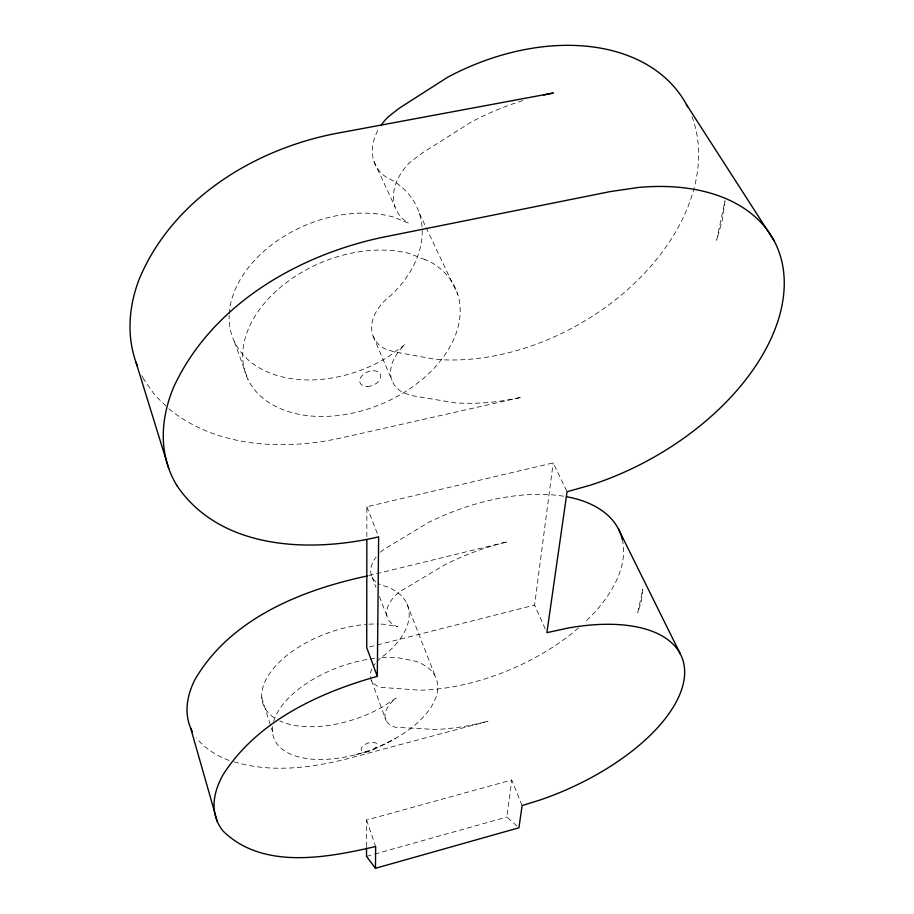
<?xml version="1.0" encoding="UTF-8"?>
<svg xmlns="http://www.w3.org/2000/svg" width="914" height="914" viewBox="0 0 914 914"><rect width="100%" height="100%" fill="white"/><g stroke="black" fill="none" stroke-linecap="round" stroke-linejoin="round"><path stroke-width="0.69" stroke-dasharray="4.57 3.43" d="M366.537 846.604L366.56 820.041L511.737 779.996L522.123 805.577M366.834 536.644L366.857 506.756L553.176 462.907L567.068 491.732M516.924 825.993L506.904 817.025L511.737 779.996M545.212 628.901L534.599 605.068L553.176 462.907M373.049 749.766L395.671 738.386M366.525 856.395L373.346 854.487M374.706 854.099L506.904 817.025M369.473 646.941L534.599 605.068M368.81 575.603L506.63 541.968M355.9 754.61L369.073 751.399M229.128 760.437C216.595 755.718 204.633 748.383 196.213 737.781M233.95 761.808C270.361 772.798 309.389 768.206 345.709 759.203L488.007 721.203A157.174 82.169 -22.9 0 1 435.178 729.463L395.374 727.236A38.502 19.434 -21.1 0 1 396.116 698.022L383.526 706.385A85.31 45.152 -19.8 0 1 279.787 720.872M168.827 408.809C216.127 447.426 282.609 450.602 340.122 438.183L521.7 397.224A206.427 138.38 -29.1 0 1 454.635 402.788L413.254 395.865L403.885 393.02A49.63 32.276 -24.6 0 1 405.119 344.418L388.804 356.449A111.359 77.599 -22.5 0 1 280.827 376.534A111.359 77.599 -22.5 0 1 229.151 315.239M165.971 406.022L155.117 395.442L143.989 379.664M419.389 213.396L425.478 226.272M426.084 227.563L457.765 294.514M374.02 161.527L395.065 206.964M373.163 336.181L392.037 380.635M406.913 603.754L435.75 677.48M366.857 506.756L378.636 536.872M371.987 576.917L375.962 587.359M379.436 596.488L387.879 618.664M371.484 680.519L386.108 720.632M234.43 341.722L248.048 379.63M366.56 820.041L375.665 846.513M261.724 697.576L272.452 731.543M229.22 313.879A111.359 77.599 -22.5 0 1 392.94 216.926L408.215 222.982A55.526 39.93 -28.3 0 1 409.758 162.555L421.251 153.666L471.338 121.973A206.541 138.437 -29.1 0 1 525.699 99.706M691.944 116.558A201.994 139.922 -29.6 0 1 633.676 284.037A201.994 139.922 -29.6 0 1 435.11 359.282L394.254 351.821L384.988 348.828A48.602 32.698 -24.8 0 1 385.594 299.838L391.295 294.993A108.903 78.398 -22.5 0 0 422.131 228.26M422.039 226.866A108.903 78.398 -22.5 0 0 393.134 180.801L387.125 177.75A54.257 40.262 -28.8 0 1 379.436 127.834M506.619 541.979A157.174 82.169 -22.9 0 0 444.992 564.669L398.812 592.318A41.816 22.953 -21.8 0 0 397.933 626.833L386.302 624.525A85.31 45.152 -19.8 0 0 379.916 624.068M622.285 539.374A154.557 83.939 -22.9 0 1 584.332 622.708M578.493 627.952A154.557 83.939 -22.9 0 1 420.154 690.196L380.738 687.374A37.885 19.868 -21 0 1 375.231 663.587M563.63 496.211A154.557 83.939 -22.9 0 0 427.695 522.911L382.452 550.331A41.084 23.421 -21.8 0 0 380.418 552.205M274.211 717.764A85.31 45.152 -19.8 0 1 278.142 663.301A85.31 45.152 -19.8 0 1 366.206 624.399M369.005 624.205A85.31 45.152 -19.8 0 1 378.59 624.034M376.956 661.576A37.885 19.868 -21 0 1 381.104 657.657L385.525 654.333A83.871 46.1 -19.7 0 0 386.611 586.662L382.018 585.337A41.084 23.421 -21.8 0 1 378.076 583.429M375.871 581.841A41.084 23.421 -21.8 0 1 376.065 557.106M272.578 726.607A86.464 44.352 -19.9 0 0 382.726 745.024A86.464 44.352 -19.9 0 0 415.619 661.245L398.538 657.794A86.464 44.352 -19.9 0 0 378.19 657.966M273.64 721.409A86.464 44.352 -19.9 0 1 368.639 659.211M370.021 658.983A86.464 44.352 -19.9 0 1 375.505 658.251M144.001 379.664A210.254 147.017 -22.5 0 1 141.396 374.854M642.748 589.302L641.445 600.829L637.778 612.803L642.748 589.302M724.973 200.909L722.3 220.445L716.656 240.222L724.973 200.909M425.067 259.645L409.289 253.452A113.325 76.856 -22.5 0 0 243.558 345.492A113.325 76.856 -22.5 0 0 384.166 402.868A113.325 76.856 -22.5 0 0 431.739 262.615L425.067 259.645M367.405 386.473A10.991 7.209 -22.5 0 0 380.384 374.454A10.991 7.209 -22.5 0 0 362.824 374.854A10.991 7.209 -22.5 0 0 367.405 386.473M365.052 751.879A8.352 4.124 -20 0 0 377.048 744.967A8.352 4.124 -20 0 0 365.132 744.373A8.352 4.124 -20 0 0 365.052 751.879"/><path stroke-width="1.37" d="M366.537 848.009L366.525 856.395L375.448 868.3L518.935 827.787L522.123 805.577L540.78 799.761A162.921 77.919 -22.8 0 0 684.038 679.845A162.921 77.919 -22.8 0 0 568.154 628.032L546.88 632.659L567.068 491.732L590.97 485.003A216.344 134.221 -28.2 0 0 782.818 300.809A216.344 134.221 -28.2 0 0 638.406 187.461L610.061 191.62L381.515 237.537C296.319 255.817 211.111 305.756 173.58 387.33A220.662 142.938 -22.5 0 0 176.745 485.323M366.834 539.489L366.731 647.638L377.299 676.337C318.221 692.892 256.743 721.626 222.833 775.118A166.839 81.003 -20.1 0 0 222.902 830.872C262.501 870.094 326.915 857.823 375.665 846.513L375.448 868.3M377.299 676.337L378.636 536.872C309.88 552.959 220.046 549.874 176.722 485.334M367.439 575.934C301.392 589.987 230.362 618.641 194.899 679.673A160.841 85.299 -19.8 0 0 192.443 731.794M686.403 104.459L774.078 240.702M618.458 529.046L680.393 654.047M135.969 362.218L168.747 468.436M190.615 728.001L217.349 821.686M566.543 496.713A154.557 83.939 -22.9 0 1 622.285 539.374M687.636 106.812A201.994 139.922 -29.6 0 0 447.837 77.13L399.064 108.332L387.89 117.141A54.257 40.262 -28.8 0 0 380.875 125.618M543.681 95.01A206.541 138.437 -29.1 0 1 553.324 93.022L334.821 133.695C252.778 149.805 171.706 200.269 138.928 279.844A210.254 147.017 -22.5 0 0 137.42 366.08"/></g></svg>
